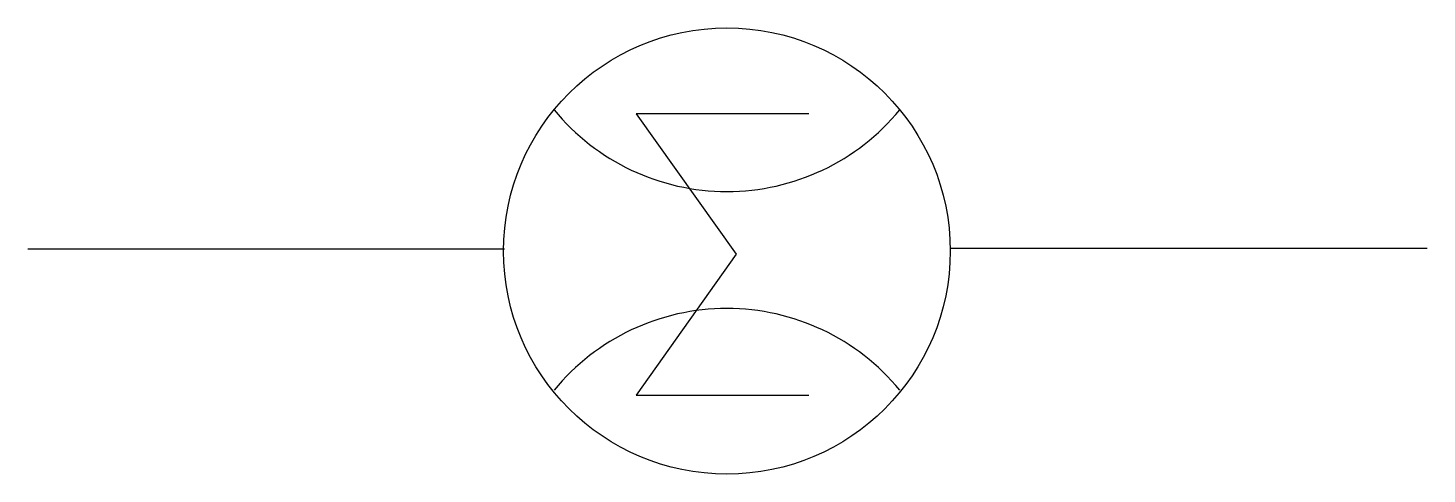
# Model space of a CAD drawing. Extents: x 388.3 to 411.8, y 54.1 to 61.6.
import ezdxf

# ---------------------------------------------------------------- set-up
doc = ezdxf.new("R2010")
doc.units = 0
doc.header["$LTSCALE"] = 5
doc.header["$MEASUREMENT"] = 0
doc.layers.add('11', color=1, linetype='CONTINUOUS')

msp = doc.modelspace()

# ---------------------------------------------------------------- linework, layer by layer
at = {"layer": '11'}
for p, q in [((398.505, 60.128), (400.185, 57.768)), ((401.404, 60.128), (398.505, 60.128)), ((396.294, 57.852), (388.294, 57.852)), ((403.787, 57.868), (411.787, 57.868)), ((400.185, 57.768), (398.505, 55.399)), ((398.505, 55.399), (401.404, 55.399))]:
    msp.add_line(p, q, dxfattribs=at)
msp.add_circle((400.031, 57.82), 3.75, dxfattribs=at)
for centre, start, end in [((400.031, 62.57), 219.2965, 320.7035), ((400.031, 53.104), 39.2965, 140.7035)]:
    msp.add_arc(centre, 3.75, start, end, dxfattribs=at)

doc.saveas('drawing.dxf')
